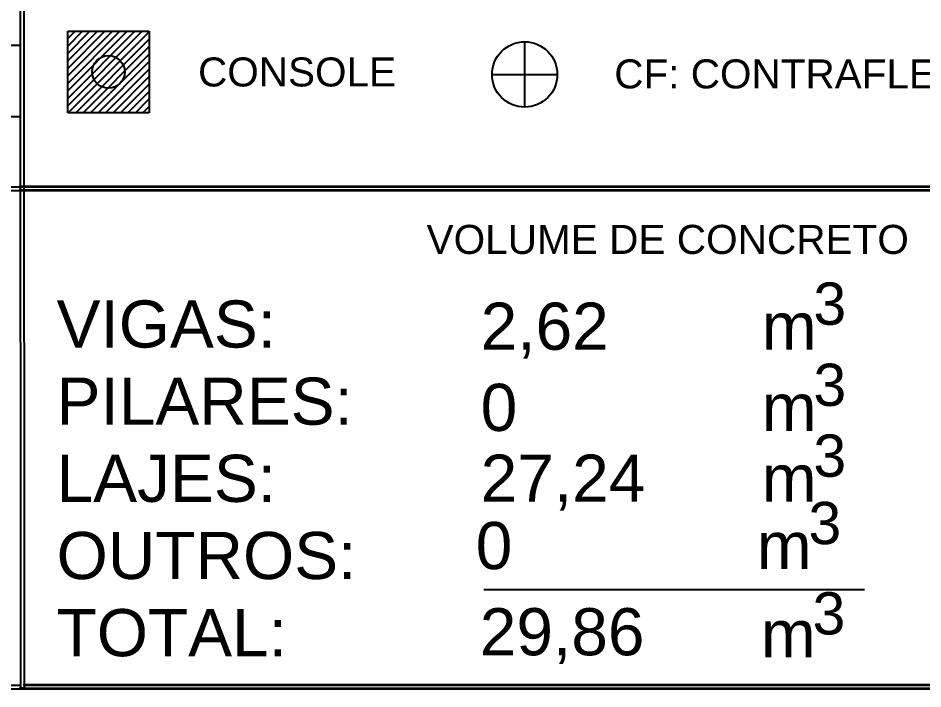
# Model space of a CAD drawing. Extents: x 0 to 119, y 0 to 84.
# Drawn here: x 109.85 to 114.99, y 51.13 to 54.94 of the extents above; entities that cross this region are included whole.
import ezdxf

# ---------------------------------------------------------------- set-up
doc = ezdxf.new("R2010")
doc.units = 0
doc.header["$MEASUREMENT"] = 0
for name, color, linetype in [('3', 7, 'CONTINUOUS'), ('40', 7, 'CONTINUOUS'), ('62', 7, 'CONTINUOUS'), ('9', 8, 'CONTINUOUS')]:
    doc.layers.add(name, color=color, linetype=linetype)
doc.styles.add('TQS_ARIAL', font='arial.ttf')

msp = doc.modelspace()

# ---------------------------------------------------------------- linework, layer by layer
at = {"layer": '3', "color": 7, "linetype": 'Continuous'}
for p, q in [((109.862321, 51.130866), (109.861166, 58.554074)), ((109.882908, 51.130866), (109.881753, 58.554074)), ((112.725154, 54.434713), (112.725154, 54.805276)), ((112.539872, 54.619995), (112.910436, 54.619995)), ((100.438667, 53.981173), (109.861166, 53.981173)), ((109.853855, 53.985516), (117.872089, 53.985516)), ((109.857517, 53.981173), (117.875751, 53.981173)), ((109.861166, 53.981173), (117.8794, 53.981173)), ((100.4206, 53.960586), (109.884501, 53.960586)), ((109.853855, 53.964929), (117.872089, 53.964929)), ((109.853855, 53.964929), (117.86844, 53.964929)), ((109.857517, 53.960586), (117.875751, 53.960586)), ((109.857517, 53.960586), (117.872102, 53.960586)), ((109.861166, 53.960586), (117.8794, 53.960586)), ((109.861166, 53.960586), (117.875751, 53.960586)), ((100.4206, 51.151452), (109.862321, 51.151452)), ((100.4206, 51.151452), (109.862321, 51.151452)), ((109.875597, 51.155795), (117.892689, 51.155795)), ((109.875597, 51.155795), (117.890182, 51.155795)), ((109.875597, 51.155795), (117.892689, 51.155795)), ((109.875597, 51.155795), (117.890182, 51.155795)), ((109.879259, 51.151452), (117.896351, 51.151452)), ((109.879259, 51.151452), (117.893844, 51.151452)), ((109.879259, 51.151452), (117.896351, 51.151452)), ((109.879259, 51.151452), (117.893844, 51.151452)), ((109.882908, 51.151452), (117.9, 51.151452)), ((109.882908, 51.151452), (117.897493, 51.151452)), ((109.882908, 51.151452), (117.9, 51.151452)), ((109.882908, 51.151452), (117.897493, 51.151452)), ((100.398169, 51.130866), (109.862321, 51.130866)), ((100.398169, 51.130866), (109.862321, 51.130866)), ((109.875597, 51.135209), (117.889027, 51.135209)), ((109.875597, 51.135209), (117.889027, 51.135209)), ((109.879259, 51.130866), (117.892689, 51.130866)), ((109.879259, 51.130866), (117.892689, 51.130866)), ((109.882908, 51.130866), (117.896338, 51.130866)), ((109.882908, 51.130866), (117.896338, 51.130866))]:
    msp.add_line(p, q, dxfattribs=at)
msp.add_circle((112.725154, 54.619995), 0.185282, dxfattribs=at)
at = {"layer": '40', "linetype": 'Continuous'}
for p, q in [((100.4206, 54.786674), (109.861166, 54.786674)), ((100.4206, 54.380454), (109.861166, 54.380454)), ((112.492399, 51.695926), (114.6565, 51.695926)), ((100.419235, 51.130866), (117.9, 51.130866)), ((100.419235, 51.130866), (117.896338, 51.130866)), ((100.419235, 51.130866), (117.9, 51.130866)), ((100.419235, 51.130866), (117.896338, 51.130866)), ((109.875597, 51.135209), (109.85501, 51.135209)), ((109.875597, 51.135209), (109.85501, 51.135209)), ((109.875597, 51.135209), (109.85501, 51.135209)), ((109.875597, 51.135209), (109.85501, 51.135209)), ((109.879259, 51.130866), (109.858672, 51.130866)), ((109.879259, 51.130866), (109.858672, 51.130866)), ((109.879259, 51.130866), (109.858672, 51.130866)), ((109.879259, 51.130866), (109.858672, 51.130866)), ((109.882908, 51.130866), (109.862321, 51.130866)), ((109.882908, 51.130866), (109.862321, 51.130866)), ((109.882908, 51.130866), (109.862321, 51.130866)), ((109.882908, 51.130866), (109.862321, 51.130866))]:
    msp.add_line(p, q, dxfattribs=at)
at = {"layer": '62', "linetype": 'Continuous'}
msp.add_circle((110.360483, 54.634136), 0.092641, dxfattribs=at)
at = {"layer": '9', "color": 8, "linetype": 'Continuous'}
for p, q in [((110.12888, 54.823798), (110.170819, 54.865738)), ((110.12888, 54.781372), (110.213246, 54.865738)), ((110.12888, 54.738946), (110.255672, 54.865738)), ((110.12888, 54.696519), (110.298098, 54.865738)), ((110.12888, 54.654093), (110.340525, 54.865738)), ((110.12888, 54.611666), (110.382951, 54.865738)), ((110.12888, 54.56924), (110.425378, 54.865738)), ((110.12888, 54.526814), (110.467804, 54.865738)), ((110.12888, 54.484387), (110.51023, 54.865738)), ((110.12888, 54.441961), (110.552657, 54.865738)), ((110.12888, 54.402533), (110.12888, 54.865738)), ((110.12888, 54.865738), (110.592085, 54.865738)), ((110.131878, 54.402533), (110.592085, 54.862739)), ((110.592085, 54.865738), (110.592085, 54.402533)), ((110.174305, 54.402533), (110.592085, 54.820313)), ((110.216731, 54.402533), (110.592085, 54.777887)), ((110.259158, 54.402533), (110.592085, 54.73546)), ((110.301584, 54.402533), (110.592085, 54.693034)), ((110.34401, 54.402533), (110.592085, 54.650607)), ((110.386437, 54.402533), (110.592085, 54.608181)), ((110.428863, 54.402533), (110.592085, 54.565754)), ((110.47129, 54.402533), (110.592085, 54.523328)), ((110.513716, 54.402533), (110.592085, 54.480902)), ((110.556142, 54.402533), (110.592085, 54.438475)), ((110.592085, 54.402533), (110.12888, 54.402533))]:
    msp.add_line(p, q, dxfattribs=at)

# ---------------------------------------------------------------- texts
at = {"layer": '40', "linetype": 'Continuous', "style": 'TQS_ARIAL'}
for s, height, p in [('CONSOLE', 0.164695, (110.869526, 54.551788)), ('CF: CONTRAFLECHA (cm)', 0.164695, (113.234197, 54.540763)), ('VOLUME DE CONCRETO', 0.165, (112.1677, 53.60081)), ('3', 0.24, (114.365615, 53.198616)), ('VIGAS:', 0.267629, (110.065993, 53.069058)), ('2,62', 0.267629, (112.475319, 53.056601)), ('m', 0.267629, (114.072112, 53.056601)), ('3', 0.24, (114.365615, 52.737679)), ('PILARES:', 0.267629, (110.065993, 52.630902)), ('0', 0.267629, (112.475319, 52.595665)), ('m', 0.267629, (114.072112, 52.595664)), ('3', 0.24, (114.365615, 52.335529)), ('LAJES:', 0.267629, (110.065993, 52.192746)), ('27,24', 0.267629, (112.475319, 52.193514)), ('m', 0.267629, (114.072112, 52.193514)), ('3', 0.24, (114.337388, 51.952827)), ('0', 0.268, (112.447091, 51.810812)), ('OUTROS:', 0.267629, (110.065993, 51.75459)), ('m', 0.267629, (114.043885, 51.810812)), ('3', 0.24, (114.360569, 51.439874)), ('TOTAL:', 0.267629, (110.065993, 51.316434)), ('29,86', 0.267629, (112.470272, 51.321666)), ('m', 0.267629, (114.067065, 51.309491))]:
    msp.add_text(s, height=height, dxfattribs=at).set_placement(p)

doc.saveas('drawing.dxf')
